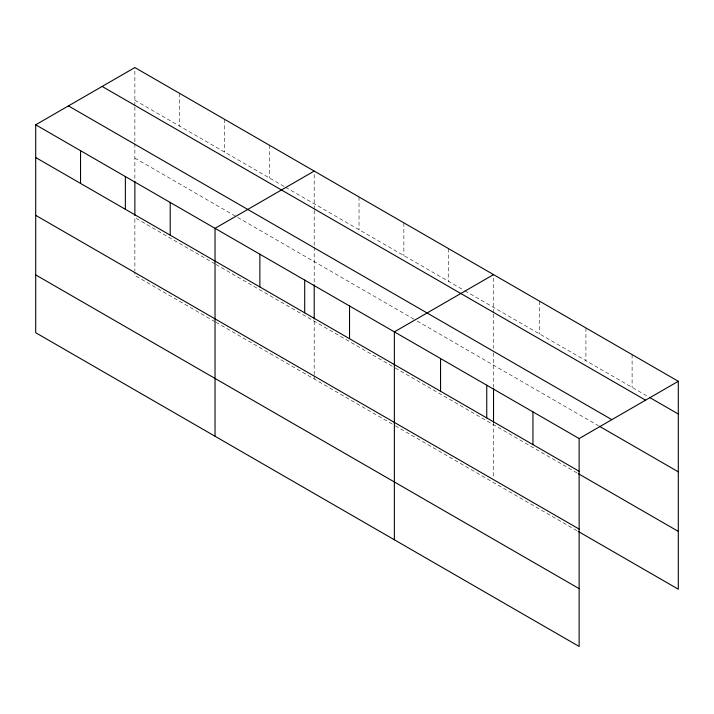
<?xml version="1.0" encoding="UTF-8"?>
<svg xmlns="http://www.w3.org/2000/svg" width="714" height="714" viewBox="0 0 714 714"><rect width="100%" height="100%" fill="white"/><g stroke="black" fill="none" stroke-linecap="round" stroke-linejoin="round"><path stroke-width="0.54" stroke-dasharray="3.57 2.68" d="M134.866 106.939L134.866 142.514M134.866 105.833L134.866 67.544M314.205 210.478L314.205 246.053M314.205 209.363L314.205 171.074M493.535 314.017L493.535 348.477M493.535 312.902L493.535 274.613M134.866 100.272L284.627 186.738M285.582 187.282L463.966 290.268M464.912 290.821L648.464 396.797M134.866 158.08L416.271 320.55M417.217 321.095L598.43 425.714M214.994 263.903L134.866 217.645L134.866 271.008M215.949 264.457L394.324 367.442M395.279 367.996L577.251 473.052M214.994 321.719L134.866 275.452L134.866 272.123M215.949 322.273L394.324 425.258M395.279 425.803L577.251 530.868M632.104 354.617L632.104 387.345M585.917 327.949L585.917 360.677M539.722 301.281L539.722 334.009M493.535 352.921L493.535 387.211M493.535 422.509L493.535 476.97M448.704 248.731L448.704 281.459M403.865 222.848L403.865 255.576M359.035 196.966L359.035 229.694M314.205 247.169L314.205 283.681M314.205 321.184L314.205 374.547M314.205 375.662L314.205 378.991M269.365 145.192L269.365 177.92M224.535 119.309L224.535 152.037M179.705 93.427L179.705 126.155M134.866 143.63L134.866 180.142"/><path stroke-width="1.07" d="M35.7 124.798L579.134 438.548L579.134 646.456L35.7 332.715L35.7 124.798L134.866 67.544L678.3 381.285L678.3 589.202L578.215 531.421M314.205 171.074L215.03 228.328L215.03 436.245M493.535 274.613L394.369 331.867L394.369 539.784M579.134 438.548L678.3 381.285M649.428 397.35L678.3 414.022M102.147 86.439L645.572 400.179M68.428 105.904L611.853 419.653M599.385 426.267L678.3 471.829M35.7 157.526L579.134 471.276M578.215 473.614L678.3 531.394M35.7 215.333L579.134 529.083M35.7 274.899L579.134 588.648M532.939 411.871L532.939 444.599M493.535 388.318L493.535 422.509M486.752 385.203L486.752 417.931M440.556 358.535L440.556 391.263M349.53 305.985L349.53 338.713M314.205 284.779L314.205 318.979M304.699 280.102L304.699 312.83M259.869 254.22L259.869 286.948M170.2 202.446L170.2 235.174M134.866 181.249L134.866 215.441M125.369 176.563L125.369 209.291M80.53 150.681L80.53 183.409"/></g></svg>
